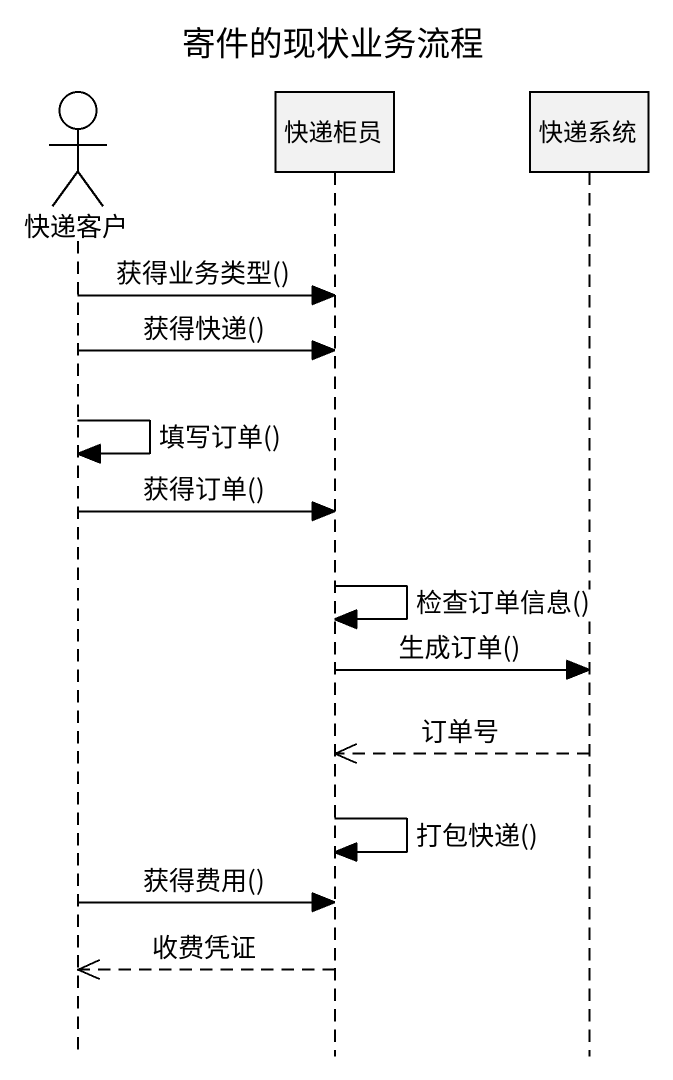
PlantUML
@startuml
title 寄件的现状业务流程
hide footbox
actor 快递客户
participant 快递柜员
participant 快递系统

快递客户 -> 快递柜员 : 获得业务类型()
快递客户 -> 快递柜员 : 获得快递()
快递客户 -> 快递客户 : 填写订单()
快递客户 -> 快递柜员 : 获得订单()
快递柜员 -> 快递柜员 : 检查订单信息()
快递柜员 -> 快递系统 : 生成订单()
快递系统 -->> 快递柜员 : 订单号
快递柜员 -> 快递柜员 : 打包快递()
快递客户 -> 快递柜员 : 获得费用()
快递柜员 -->> 快递客户 : 收费凭证
@enduml
